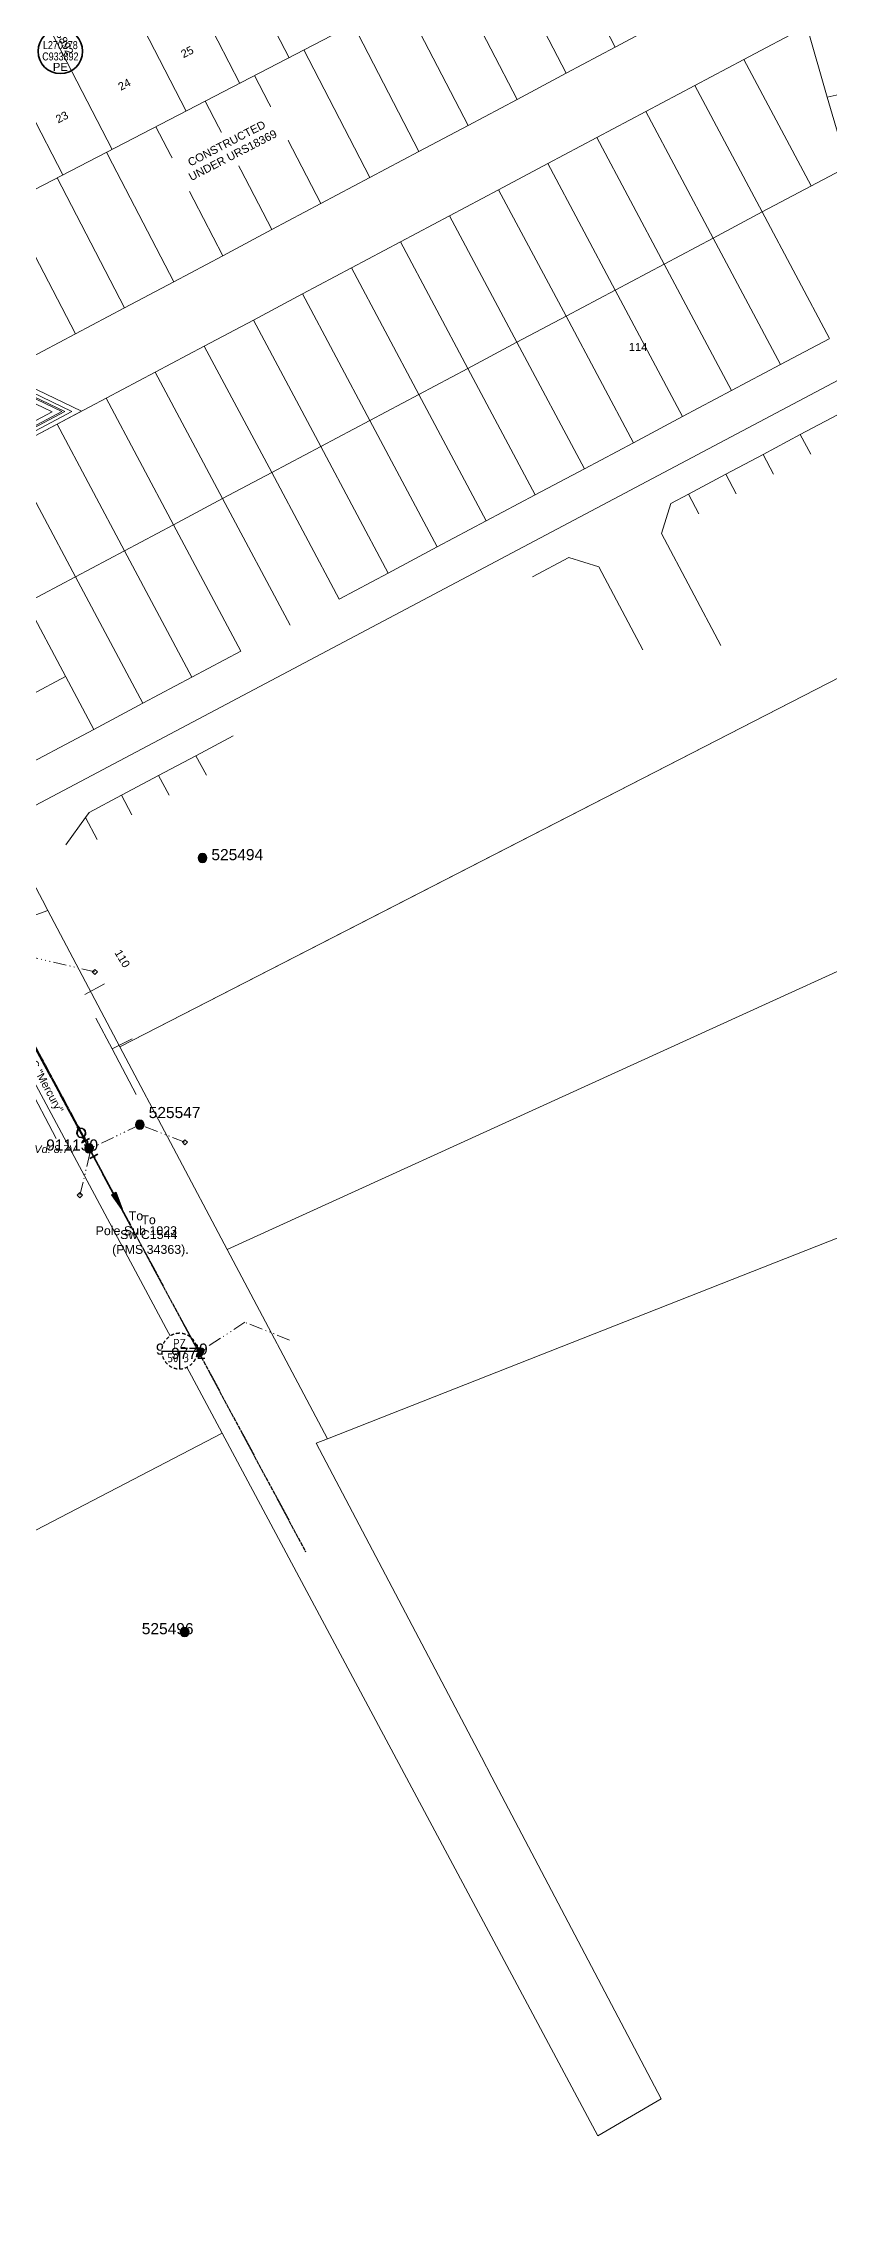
# Model space of a CAD drawing. Header units: metres. Extents: x 0 to 304202, y 0 to 6270858.
# Drawn here: x 303761.4 to 303938.5, y 6270068.2 to 6270554.1 of the extents above; entities that cross this region are included whole.
import ezdxf
from ezdxf import colors
from ezdxf.entities.mleader import LeaderData, LeaderLine
from ezdxf.enums import TextEntityAlignment as Align
from ezdxf.math import Vec2, Vec3

# ---------------------------------------------------------------- set-up
doc = ezdxf.new("R2010")
doc.units = ezdxf.units.M
for name, pattern in [('Cable Exist OH', [1, 1, 0]), ('Dash', [5, 3, -2]), ('DASHED', [19.05, 12.7, -6.35]), ('PHANTOMX2', [6.6, 3, -0.75, 0.2, -0.75, 0.2, -0.75, 0.2, -0.75])]:
    doc.linetypes.add(name, pattern=pattern)
doc.layers.get('0').update_dxf_attribs({"color": 6})
for name, color, linetype, lineweight in [('_User Miscellaneous1', 30, 'Continuous', 13), ('_User_HV_Exist', 1, 'Continuous', 35), ('_User_LV_Exist', 5, 'Continuous', 35), ('Cadastre Developer_SP_NEW', 92, 'Continuous', 15), ('Cadastre Land Parcels_SP_EXT', 118, 'Continuous', 15), ('Cadastre Roads_SP_EXT', 218, 'Continuous', 15), ('Mains_LV_EXT', 163, 'Continuous', 25), ('Mains_SL_EXT', 131, 'Continuous', 25), ('Services_SP_EXT', 42, 'PHANTOMX2', 20)]:
    doc.layers.add(name, color=color, linetype=linetype, lineweight=lineweight)
doc.layers.add('_User Miscellaneous10', color=252, linetype='Continuous', lineweight=13, plot=False, transparency=0.65)
for name, color, linetype in [('Equip_SL_EXT', 7, 'Continuous'), ('Equip_SP_LV_EXT', 7, 'Continuous'), ('SupportsOH_SP_TR_HV_LV_SL_EXT', 7, 'Continuous'), ('SupportsUG_SP_LV_SL_NEW', 2, 'Continuous')]:
    doc.layers.add(name, color=color, linetype=linetype)
doc.styles.add('ieISOCP', font='arial.ttf', dxfattribs={"height": 1.5})
doc.styles.add('IESYMBOL1', font='isocp.shx')
doc.styles.add('POLE_LABEL', font='arial.ttf', dxfattribs={"height": 2})
doc.styles.add('SLCP_LABEL', font='arial.ttf', dxfattribs={"height": 2})
doc.styles.get("Standard").update_dxf_attribs({"font": 'arial.ttf'})

# ---------------------------------------------------------------- blocks, each defined once
blk = doc.blocks.new('LV_OH_LINKS_OPEN_EXT')
for p, q in [((-0.17, 4.97), (-0.17, 5.46)), ((0.17, 4.97), (0.17, 5.46)), ((-0.17, 3), (-0.17, 2.5)), ((0.17, 3), (0.17, 2.5))]:
    blk.add_line(p, q)
blk.add_lwpolyline([(0, 2.99, 1), (0, 4.98, 1)], format="xyb", close=True)
at = {"flags": 9}
for tag, p in [('ACTUAL_STATUS', (0, 0)), ('CONSTRUCTED_VOLTAGE', (0, -0.2)), ('OPERATING_VOLTAGE', (0, -0.6)), ('ORIENTATION', (0, -0.8)), ('OWNED_BY', (0, -1)), ('STATE', (0, -1.2)), ('SWITCH_TYPE', (0, -1.4)), ('NO_PHASES', (0, -0.4)), ('USAGE', (0, -1.6)), ('LEGEND', (0, -1.8)), ('NOTES', (0, -2))]:
    blk.add_attdef(tag, text='', height=0.2, dxfattribs=at).set_placement(p, align=Align.MIDDLE_LEFT)
at = {"flags": 1}
blk.add_attdef('Z', (0, 0), '', height=0.2, dxfattribs=at)
blk = doc.blocks.new('CCP_EXT')
at = {"transparency": 33554687}
blk.add_wipeout([(0, 0.57), (0.57, 0), (0, -0.57), (-0.57, 0)], dxfattribs=at)
blk.add_lwpolyline([(-0.57, 0), (0, 0.57), (0.57, 0), (0, -0.57), (-0.57, 0)])
at = {"flags": 1}
blk.add_attdef('Z', (0, 0), '', height=0.2, dxfattribs=at)
at = {"flags": 9}
for tag, p in [('CCP_TYPE', (0, 0)), ('CONSTRUCTED_VOLTAGE', (0, -0.2)), ('OPERATING_VOLTAGE', (0, -0.6)), ('ORIENTATION', (0, -0.8)), ('OWNED_BY', (0, -1)), ('STATE', (0, -1.8)), ('NO_PHASES', (0, -0.4)), ('USAGE', (0, -1.2)), ('LEGEND', (0, -1.4)), ('LIFE_SUPPORT', (0, -1.6)), ('NOTES', (0, -2))]:
    blk.add_attdef(tag, text='', height=0.2, dxfattribs=at).set_placement(p, align=Align.MIDDLE_LEFT)
blk = doc.blocks.new('POLE_EXT')
blk.add_hatch(color=256).paths.add_polyline_path([(-1, 0, 1), (1, 0, 1)])
blk.add_lwpolyline([(-1, 0, 1), (1, 0, 1)], format="xyb", close=True)
at = {"flags": 8}
blk.add_attdef('pNumber', text='', height=2, dxfattribs=at).set_placement((2.5, 2.5), align=Align.MIDDLE_CENTER)
at = {"style": 'POLE_LABEL', "flags": 9}
for tag, p in [('STRUCTURE_PLANT_NUMBER', (1.35, 0.03)), ('STREET_CODE', (1.35, -0.2))]:
    blk.add_attdef(tag, text='', height=0.2, dxfattribs=at).set_placement(p, align=Align.MIDDLE_LEFT)
at = {"flags": 9}
for tag, p in [('OWNED_BY', (1.35, -0.4)), ('SPECIAL_USE', (1.35, -0.8)), ('STATE', (1.35, -1)), ('cLV', (1.35, -1.4)), ('hDepth', (1.35, -1.6)), ('hDia', (1.35, -1.8)), ('cHV', (1.35, -2)), ('cLinedev', (1.35, -3.4)), ('pExisting', (1.35, -3.8)), ('pFooting', (1.35, -4.4)), ('pNew', (1.35, -4.6)), ('PARENT', (1.35, -0.6)), ('USAGE', (1.35, -1.2)), ('LBRACKET', (1.35, -2.2)), ('LExisting', (1.35, -2.4)), ('LANTNUMBER', (1.35, -2.6)), ('LOther', (1.35, -2.8)), ('LRemove', (1.35, -3)), ('LEGEND', (1.35, -3.2)), ('LOCATION', (1.35, -3.6)), ('PFNUMBER', (1.35, -4)), ('NEWPFNUMBER', (1.35, -4.2)), ('pRelocate', (1.35, -5)), ('pRemove', (1.35, -5.2)), ('pReplace', (1.35, -5.4)), ('pStay', (1.35, -5.6)), ('pType', (1.35, -5.8)), ('cspan', (1.35, -6)), ('STREETNAME', (1.35, -6.2)), ('SUBURB', (1.35, -6.4)), ('OPERATED_BY', (1.36, -7.01)), ('NOTES', (1.35, -6.6)), ('MAINTAINED_BY', (1.36, -6.81))]:
    blk.add_attdef(tag, text='', height=0.2, dxfattribs=at).set_placement(p, align=Align.MIDDLE_LEFT)
at = {"flags": 1}
blk.add_attdef('Z', (1.35, -7.33), '', height=0.2, dxfattribs=at)
blk = doc.blocks.new('SLCP_ZELL_EXT')
at = {"flags": 8}
blk.add_attdef('ASSET_NUM', text='', height=2, dxfattribs=at).set_placement((0, 6), align=Align.MIDDLE_CENTER)
for tag, flags, p in [('AMP_RATING', 9, (0.25, -3.3)), ('CONSTRUCTED_VOLTAGE', 9, (0.25, -0.5)), ('CONTROL_TYPE', 9, (0.25, -0.7)), ('OPERATING_VOLTAGE', 9, (0.25, -1.1)), ('ORIENTATION', 9, (0.25, -1.3)), ('OWNED_BY', 9, (0.25, -1.5)), ('OPERATED_BY', 9, (0.25, -1.7)), ('STATE', 9, (0.25, -2.7)), ('STREETNAME', 9, (0.25, -2.9)), ('SUBURB', 9, (0.25, -3.1)), ('Z', 1, (0.25, -3.5)), ('NO_PHASES', 9, (0.25, -0.9)), ('MAINTAINED_BY', 9, (0.25, -1.9)), ('USAGE', 9, (0.25, -2.1)), ('LOCATION', 9, (0.25, -2.3)), ('NOTES', 9, (0.25, -2.5))]:
    blk.add_attdef(tag, text='', height=0.2, dxfattribs=dict(flags=flags)).set_placement(p, align=Align.MIDDLE_LEFT)
at = {"transparency": 33554687}
blk.add_wipeout([(-0.05, 4), (-0.15, 4), (-0.25, 3.99), (-0.34, 3.99), (-0.44, 3.98), (-0.54, 3.96), (-0.64, 3.95), (-0.73, 3.93), (-0.83, 3.91), (-0.92, 3.89), (-1.02, 3.87), (-1.11, 3.84), (-1.21, 3.81), (-1.3, 3.78), (-1.39, 3.75), (-1.49, 3.71), (-1.58, 3.68), (-1.67, 3.64), (-1.75, 3.59), (-1.84, 3.55), (-1.93, 3.5), (-2.01, 3.46), (-2.1, 3.41), (-2.18, 3.35), (-2.26, 3.3), (-2.34, 3.24), (-2.42, 3.18), (-2.5, 3.12), (-2.58, 3.06), (-2.65, 3), (-2.72, 2.93), (-2.79, 2.86), (-2.86, 2.79), (-2.93, 2.72), (-3, 2.65), (-3.06, 2.58), (-3.12, 2.5), (-3.18, 2.42), (-3.24, 2.34), (-3.3, 2.26), (-3.35, 2.18), (-3.41, 2.1), (-3.46, 2.01), (-3.5, 1.93), (-3.55, 1.84), (-3.59, 1.75), (-3.64, 1.67), (-3.68, 1.58), (-3.71, 1.49), (-3.75, 1.39), (-3.78, 1.3), (-3.81, 1.21), (-3.84, 1.11), (-3.87, 1.02), (-3.89, 0.92), (-3.91, 0.83), (-3.93, 0.73), (-3.95, 0.64), (-3.96, 0.54), (-3.98, 0.44), (-3.99, 0.34), (-3.99, 0.25), (-4, 0.15), (-4, 0.05), (-4, -0.05), (-4, -0.15), (-3.99, -0.25), (-3.99, -0.34), (-3.98, -0.44), (-3.96, -0.54), (-3.95, -0.64), (-3.93, -0.73), (-3.91, -0.83), (-3.89, -0.92), (-3.87, -1.02), (-3.84, -1.11), (-3.81, -1.21), (-3.78, -1.3), (-3.75, -1.39), (-3.71, -1.49), (-3.68, -1.58), (-3.64, -1.67), (-3.59, -1.75), (-3.55, -1.84), (-3.5, -1.93), (-3.46, -2.01), (-3.41, -2.1), (-3.35, -2.18), (-3.3, -2.26), (-3.24, -2.34), (-3.18, -2.42), (-3.12, -2.5), (-3.06, -2.58), (-3, -2.65), (-2.93, -2.72), (-2.86, -2.79), (-2.79, -2.86), (-2.72, -2.93), (-2.65, -3), (-2.58, -3.06), (-2.5, -3.12), (-2.42, -3.18), (-2.34, -3.24), (-2.26, -3.3), (-2.18, -3.35), (-2.1, -3.41), (-2.01, -3.46), (-1.93, -3.5), (-1.84, -3.55), (-1.75, -3.59), (-1.67, -3.64), (-1.58, -3.68), (-1.49, -3.71), (-1.39, -3.75), (-1.3, -3.78), (-1.21, -3.81), (-1.11, -3.84), (-1.02, -3.87), (-0.92, -3.89), (-0.83, -3.91), (-0.73, -3.93), (-0.64, -3.95), (-0.54, -3.96), (-0.44, -3.98), (-0.34, -3.99), (-0.25, -3.99), (-0.15, -4), (-0.05, -4), (0.05, -4), (0.15, -4), (0.25, -3.99), (0.34, -3.99), (0.44, -3.98), (0.54, -3.96), (0.64, -3.95), (0.73, -3.93), (0.83, -3.91), (0.92, -3.89), (1.02, -3.87), (1.11, -3.84), (1.21, -3.81), (1.3, -3.78), (1.39, -3.75), (1.49, -3.71), (1.58, -3.68), (1.67, -3.64), (1.75, -3.59), (1.84, -3.55), (1.93, -3.5), (2.01, -3.46), (2.1, -3.41), (2.18, -3.35), (2.26, -3.3), (2.34, -3.24), (2.42, -3.18), (2.5, -3.12), (2.58, -3.06), (2.65, -3), (2.72, -2.93), (2.79, -2.86), (2.86, -2.79), (2.93, -2.72), (3, -2.65), (3.06, -2.58), (3.12, -2.5), (3.18, -2.42), (3.24, -2.34), (3.3, -2.26), (3.35, -2.18), (3.41, -2.1), (3.46, -2.01), (3.5, -1.93), (3.55, -1.84), (3.59, -1.75), (3.64, -1.67), (3.68, -1.58), (3.71, -1.49), (3.75, -1.39), (3.78, -1.3), (3.81, -1.21), (3.84, -1.11), (3.87, -1.02), (3.89, -0.92), (3.91, -0.83), (3.93, -0.73), (3.95, -0.64), (3.96, -0.54), (3.98, -0.44), (3.99, -0.34), (3.99, -0.25), (4, -0.15), (4, -0.05), (4, 0.05), (4, 0.15), (3.99, 0.25), (3.99, 0.34), (3.98, 0.44), (3.96, 0.54), (3.95, 0.64), (3.93, 0.73), (3.91, 0.83), (3.89, 0.92), (3.87, 1.02), (3.84, 1.11), (3.81, 1.21), (3.78, 1.3), (3.75, 1.39), (3.71, 1.49), (3.68, 1.58), (3.64, 1.67), (3.59, 1.75), (3.55, 1.84), (3.5, 1.93), (3.46, 2.01), (3.41, 2.1), (3.35, 2.18), (3.3, 2.26), (3.24, 2.34), (3.18, 2.42), (3.12, 2.5), (3.06, 2.58), (3, 2.65), (2.93, 2.72), (2.86, 2.79), (2.79, 2.86), (2.72, 2.93), (2.65, 3), (2.58, 3.06), (2.5, 3.12), (2.42, 3.18), (2.34, 3.24), (2.26, 3.3), (2.18, 3.35), (2.1, 3.41), (2.01, 3.46), (1.93, 3.5), (1.84, 3.55), (1.75, 3.59), (1.67, 3.64), (1.58, 3.68), (1.49, 3.71), (1.39, 3.75), (1.3, 3.78), (1.21, 3.81), (1.11, 3.84), (1.02, 3.87), (0.92, 3.89), (0.83, 3.91), (0.73, 3.93), (0.64, 3.95), (0.54, 3.96), (0.44, 3.98), (0.34, 3.99), (0.25, 3.99), (0.15, 4), (0.05, 4)], dxfattribs=at)
for p, q in [((-4, 0), (4, 0)), ((0, 0), (0, -4))]:
    blk.add_line(p, q)
at = {"linetype": 'Dash', "ltscale": 0.25, "flags": 128}
blk.add_lwpolyline([(-0.05, 4), (-0.15, 4), (-0.25, 3.99), (-0.34, 3.99), (-0.44, 3.98), (-0.54, 3.96), (-0.64, 3.95), (-0.73, 3.93), (-0.83, 3.91), (-0.92, 3.89), (-1.02, 3.87), (-1.11, 3.84), (-1.21, 3.81), (-1.3, 3.78), (-1.39, 3.75), (-1.49, 3.71), (-1.58, 3.68), (-1.67, 3.64), (-1.75, 3.59), (-1.84, 3.55), (-1.93, 3.5), (-2.01, 3.46), (-2.1, 3.41), (-2.18, 3.35), (-2.26, 3.3), (-2.34, 3.24), (-2.42, 3.18), (-2.5, 3.12), (-2.58, 3.06), (-2.65, 3), (-2.72, 2.93), (-2.79, 2.86), (-2.86, 2.79), (-2.93, 2.72), (-3, 2.65), (-3.06, 2.58), (-3.12, 2.5), (-3.18, 2.42), (-3.24, 2.34), (-3.3, 2.26), (-3.35, 2.18), (-3.41, 2.1), (-3.46, 2.01), (-3.5, 1.93), (-3.55, 1.84), (-3.59, 1.75), (-3.64, 1.67), (-3.68, 1.58), (-3.71, 1.49), (-3.75, 1.39), (-3.78, 1.3), (-3.81, 1.21), (-3.84, 1.11), (-3.87, 1.02), (-3.89, 0.92), (-3.91, 0.83), (-3.93, 0.73), (-3.95, 0.64), (-3.96, 0.54), (-3.98, 0.44), (-3.99, 0.34), (-3.99, 0.25), (-4, 0.15), (-4, 0.05), (-4, -0.05), (-4, -0.15), (-3.99, -0.25), (-3.99, -0.34), (-3.98, -0.44), (-3.96, -0.54), (-3.95, -0.64), (-3.93, -0.73), (-3.91, -0.83), (-3.89, -0.92), (-3.87, -1.02), (-3.84, -1.11), (-3.81, -1.21), (-3.78, -1.3), (-3.75, -1.39), (-3.71, -1.49), (-3.68, -1.58), (-3.64, -1.67), (-3.59, -1.75), (-3.55, -1.84), (-3.5, -1.93), (-3.46, -2.01), (-3.41, -2.1), (-3.35, -2.18), (-3.3, -2.26), (-3.24, -2.34), (-3.18, -2.42), (-3.12, -2.5), (-3.06, -2.58), (-3, -2.65), (-2.93, -2.72), (-2.86, -2.79), (-2.79, -2.86), (-2.72, -2.93), (-2.65, -3), (-2.58, -3.06), (-2.5, -3.12), (-2.42, -3.18), (-2.34, -3.24), (-2.26, -3.3), (-2.18, -3.35), (-2.1, -3.41), (-2.01, -3.46), (-1.93, -3.5), (-1.84, -3.55), (-1.75, -3.59), (-1.67, -3.64), (-1.58, -3.68), (-1.49, -3.71), (-1.39, -3.75), (-1.3, -3.78), (-1.21, -3.81), (-1.11, -3.84), (-1.02, -3.87), (-0.92, -3.89), (-0.83, -3.91), (-0.73, -3.93), (-0.64, -3.95), (-0.54, -3.96), (-0.44, -3.98), (-0.34, -3.99), (-0.25, -3.99), (-0.15, -4), (-0.05, -4), (0.05, -4), (0.15, -4), (0.25, -3.99), (0.34, -3.99), (0.44, -3.98), (0.54, -3.96), (0.64, -3.95), (0.73, -3.93), (0.83, -3.91), (0.92, -3.89), (1.02, -3.87), (1.11, -3.84), (1.21, -3.81), (1.3, -3.78), (1.39, -3.75), (1.49, -3.71), (1.58, -3.68), (1.67, -3.64), (1.75, -3.59), (1.84, -3.55), (1.93, -3.5), (2.01, -3.46), (2.1, -3.41), (2.18, -3.35), (2.26, -3.3), (2.34, -3.24), (2.42, -3.18), (2.5, -3.12), (2.58, -3.06), (2.65, -3), (2.72, -2.93), (2.79, -2.86), (2.86, -2.79), (2.93, -2.72), (3, -2.65), (3.06, -2.58), (3.12, -2.5), (3.18, -2.42), (3.24, -2.34), (3.3, -2.26), (3.35, -2.18), (3.41, -2.1), (3.46, -2.01), (3.5, -1.93), (3.55, -1.84), (3.59, -1.75), (3.64, -1.67), (3.68, -1.58), (3.71, -1.49), (3.75, -1.39), (3.78, -1.3), (3.81, -1.21), (3.84, -1.11), (3.87, -1.02), (3.89, -0.92), (3.91, -0.83), (3.93, -0.73), (3.95, -0.64), (3.96, -0.54), (3.98, -0.44), (3.99, -0.34), (3.99, -0.25), (4, -0.15), (4, -0.05), (4, 0.05), (4, 0.15), (3.99, 0.25), (3.99, 0.34), (3.98, 0.44), (3.96, 0.54), (3.95, 0.64), (3.93, 0.73), (3.91, 0.83), (3.89, 0.92), (3.87, 1.02), (3.84, 1.11), (3.81, 1.21), (3.78, 1.3), (3.75, 1.39), (3.71, 1.49), (3.68, 1.58), (3.64, 1.67), (3.59, 1.75), (3.55, 1.84), (3.5, 1.93), (3.46, 2.01), (3.41, 2.1), (3.35, 2.18), (3.3, 2.26), (3.24, 2.34), (3.18, 2.42), (3.12, 2.5), (3.06, 2.58), (3, 2.65), (2.93, 2.72), (2.86, 2.79), (2.79, 2.86), (2.72, 2.93), (2.65, 3), (2.58, 3.06), (2.5, 3.12), (2.42, 3.18), (2.34, 3.24), (2.26, 3.3), (2.18, 3.35), (2.1, 3.41), (2.01, 3.46), (1.93, 3.5), (1.84, 3.55), (1.75, 3.59), (1.67, 3.64), (1.58, 3.68), (1.49, 3.71), (1.39, 3.75), (1.3, 3.78), (1.21, 3.81), (1.11, 3.84), (1.02, 3.87), (0.92, 3.89), (0.83, 3.91), (0.73, 3.93), (0.64, 3.95), (0.54, 3.96), (0.44, 3.98), (0.34, 3.99), (0.25, 3.99), (0.15, 4), (0.05, 4)], close=True, dxfattribs=at)
at = {"style": 'IESYMBOL1'}
for s, p in [('PZ', (0, 1.75)), ('50', (-1.5, -1.5)), ('3', (1.5, -1.5))]:
    blk.add_text(s, height=2, dxfattribs=at).set_placement(p, align=Align.MIDDLE_CENTER)
blk = doc.blocks.new('Bond OH Strain')
for p, q in [((-2, 0), (-2.5, 0)), ((-2, 1), (-2, -1)), ((2, -1), (2, 1)), ((2, 0), (2.5, 0))]:
    blk.add_line(p, q)
blk = doc.blocks.new('ARROW')
h = blk.add_hatch(color=256)
h.dxf.hatch_style = 1
h.paths.add_polyline_path([(-4, 0), (0, -0.5), (0, 0.5)])
blk.add_line((-0.5, 0), (-4, 0))
at = {"flags": 128}
blk.add_lwpolyline([(-4, 0), (0, -0.5), (0, 0.5)], close=True, dxfattribs=at)
blk.add_circle((0, 0), 0.0001)
blk = doc.blocks.new('*U319')
at = {"ltscale": 10, "transparency": 33554687}
blk.add_wipeout([(-1.39, -1.6), (-1.6, 1.39), (1.39, 1.6), (1.6, -1.39)], dxfattribs=at)
blk.add_lwpolyline([(-1.6, 1.39), (-1.39, -1.6), (1.6, -1.39), (1.39, 1.6)], close=True)
at = {"width": 0.9, "flags": 8}
blk.add_attdef('ASSET_NUM', text='', height=2, dxfattribs=at).set_placement((4, 2), align=Align.MIDDLE_LEFT)
at = {"flags": 1}
blk.add_attdef('Z', (-2.35, -1.81), '', height=0.2, rotation=270, dxfattribs=at)
at = {"flags": 9}
for tag, p in [('NOTES', (-2, -1.81)), ('SUBURB', (-1.8, -1.81)), ('STREETNAME', (-1.6, -1.81)), ('LOCATION', (-1.4, -1.81)), ('LEGEND', (-1.2, -1.81)), ('USAGE', (-1, -1.81)), ('STATE', (-0.8, -1.81)), ('OWNED_BY', (-0.6, -1.81)), ('COLUMN_TYPE', (-0.4, -1.81)), ('STREET_CODE', (-0.2, -1.81)), ('STRUCTURE_PLANT_NUMBER', (0.03, -1.81))]:
    blk.add_attdef(tag, text='', height=0.2, rotation=270, dxfattribs=at).set_placement(p, align=Align.MIDDLE_LEFT)
blk = doc.blocks.new('*U217')
at = {"ltscale": 0.1}
blk.add_circle((0, 0), 5, dxfattribs=at)
at = {"insert": (0, -2.6), "char_height": 1.8, "attachment_point": 2}
blk.add_mtext('PE', dxfattribs=at)
at = {"width": 0.8}
blk.add_attdef('SNUMBER', text='', height=1.8, dxfattribs=at).set_placement((0, 0.5), align=Align.CENTER)
at = {"flags": 1}
blk.add_attdef('Z', (0, 0), '', height=0.2, dxfattribs=at)
at = {"width": 0.8}
blk.add_attdef('CNUMBER', text='', height=1.8, dxfattribs=at).set_placement((0, -0.25), align=Align.TOP_CENTER)

msp = doc.modelspace()

# ---------------------------------------------------------------- linework, layer by layer
at = {"layer": '_User Miscellaneous10', "flags": 128}
for points in [[(303752.157, 6270479.938), (303770.084, 6270471.341), (303720.402, 6270444.964)], [(303752.225, 6270476.578), (303763.43, 6270471.205), (303717.896, 6270447.031)], [(303752.202, 6270477.698), (303765.648, 6270471.251), (303718.732, 6270446.342)], [(303752.18, 6270478.818), (303767.866, 6270471.296), (303719.567, 6270445.653)]]:
    msp.add_lwpolyline(points, dxfattribs=at)
at = {"layer": '_User Miscellaneous10', "color": 4, "flags": 128}
msp.add_lwpolyline([(303752.196, 6270478.034), (303766.313, 6270471.264), (303718.982, 6270446.135)], dxfattribs=at)
at = {"layer": 'Cadastre Developer_SP_NEW'}
for p, q in [((303692.929, 6270486.696), (303917.641, 6270603.173)), ((303802.083, 6270579.242), (303816.792, 6270550.835)), ((303790.983, 6270573.494), (303805.692, 6270545.087)), ((303778.928, 6270567.251), (303793.637, 6270538.845)), ((303762.272, 6270558.626), (303776.981, 6270530.22)), ((303751.172, 6270552.879), (303765.881, 6270524.472))]:
    msp.add_line(p, q, dxfattribs=at)
at = {"layer": 'Cadastre Developer_SP_NEW', "color": 4, "linetype": 'Continuous', "transparency": 33554559}
for p, q in [((303692.929, 6270486.696), (303889.229, 6270588.453)), ((303875.554, 6270581.357), (303890.168, 6270553.211)), ((303864.456, 6270575.605), (303879.127, 6270547.349)), ((303853.358, 6270569.853), (303868.086, 6270541.487)), ((303842.26, 6270564.1), (303857.046, 6270535.625)), ((303831.163, 6270558.348), (303846.005, 6270529.763)), ((303899.315, 6270558.067), (303890.168, 6270553.211)), ((303919.131, 6270550.472), (303933.265, 6270557.976)), ((303937.901, 6270541.947), (303933.265, 6270557.976)), ((303820.065, 6270552.595), (303834.964, 6270523.902)), ((303890.168, 6270553.211), (303879.127, 6270547.349)), ((303879.127, 6270547.349), (303868.086, 6270541.487)), ((303908.09, 6270544.61), (303919.131, 6270550.472)), ((303934.3, 6270522.012), (303919.131, 6270550.472)), ((303937.901, 6270541.947), (303972.263, 6270549.722)), ((303808.967, 6270546.843), (303823.923, 6270518.04)), ((303897.05, 6270538.749), (303908.09, 6270544.61)), ((303923.26, 6270516.151), (303908.09, 6270544.61)), ((303797.869, 6270541.09), (303812.882, 6270512.178)), ((303868.086, 6270541.487), (303857.046, 6270535.625)), ((303886.009, 6270532.887), (303897.05, 6270538.749)), ((303897.05, 6270538.749), (303912.219, 6270510.289)), ((303940.685, 6270532.324), (303937.901, 6270541.947)), ((303786.772, 6270535.338), (303790.947, 6270527.296)), ((303857.046, 6270535.625), (303846.005, 6270529.763)), ((303874.969, 6270527.026), (303886.009, 6270532.887)), ((303886.009, 6270532.887), (303901.179, 6270504.428)), ((303775.674, 6270529.586), (303777.025, 6270526.983)), ((303846.005, 6270529.763), (303834.964, 6270523.902)), ((303764.576, 6270523.833), (303779.759, 6270494.593)), ((303777.025, 6270526.983), (303790.8, 6270500.454)), ((303790.947, 6270527.296), (303801.841, 6270506.316)), ((303834.964, 6270523.902), (303823.923, 6270518.04)), ((303863.928, 6270521.164), (303874.969, 6270527.026)), ((303874.969, 6270527.026), (303890.138, 6270498.566)), ((303923.26, 6270516.151), (303942.42, 6270526.324)), ((303753.479, 6270518.081), (303768.718, 6270488.731)), ((303823.923, 6270518.04), (303812.882, 6270512.178)), ((303852.888, 6270515.303), (303863.928, 6270521.164)), ((303863.928, 6270521.164), (303879.098, 6270492.705)), ((303841.847, 6270509.441), (303852.888, 6270515.303)), ((303852.888, 6270515.303), (303868.057, 6270486.843)), ((303923.26, 6270516.151), (303912.219, 6270510.289)), ((303938.427, 6270487.701), (303923.26, 6270516.151)), ((303812.882, 6270512.178), (303801.841, 6270506.316)), ((303830.807, 6270503.58), (303841.847, 6270509.441)), ((303841.847, 6270509.441), (303857.017, 6270480.982)), ((303912.219, 6270510.289), (303901.179, 6270504.428)), ((303927.384, 6270481.839), (303912.219, 6270510.289)), ((303801.841, 6270506.316), (303790.8, 6270500.454)), ((303819.766, 6270497.718), (303830.807, 6270503.58)), ((303830.807, 6270503.58), (303845.976, 6270475.12)), ((303901.179, 6270504.428), (303890.138, 6270498.566)), ((303916.343, 6270475.977), (303901.179, 6270504.428)), ((303790.8, 6270500.454), (303779.759, 6270494.593)), ((303890.138, 6270498.566), (303879.098, 6270492.705)), ((303905.303, 6270470.116), (303890.138, 6270498.566)), ((303779.759, 6270494.593), (303768.718, 6270488.731)), ((303808.726, 6270491.857), (303819.766, 6270497.718)), ((303819.766, 6270497.718), (303834.936, 6270469.259)), ((303768.718, 6270488.731), (303757.677, 6270482.869)), ((303797.685, 6270485.995), (303808.726, 6270491.857)), ((303808.726, 6270491.857), (303823.895, 6270463.397)), ((303879.098, 6270492.705), (303868.057, 6270486.843)), ((303894.262, 6270464.254), (303879.098, 6270492.705)), ((303786.645, 6270480.134), (303797.685, 6270485.995)), ((303797.685, 6270485.995), (303812.855, 6270457.536)), ((303868.057, 6270486.843), (303857.017, 6270480.982)), ((303883.222, 6270458.393), (303868.057, 6270486.843)), ((303938.279, 6270487.623), (303927.384, 6270481.839)), ((303775.604, 6270474.272), (303786.645, 6270480.134)), ((303786.645, 6270480.134), (303801.814, 6270451.674)), ((303857.017, 6270480.982), (303845.976, 6270475.12)), ((303872.181, 6270452.531), (303857.017, 6270480.982)), ((303927.384, 6270481.839), (303916.343, 6270475.977)), ((303764.564, 6270468.411), (303775.604, 6270474.272)), ((303775.604, 6270474.272), (303790.774, 6270445.813)), ((303845.976, 6270475.12), (303834.936, 6270469.259)), ((303861.141, 6270446.67), (303845.976, 6270475.12)), ((303916.343, 6270475.977), (303905.303, 6270470.116)), ((303834.936, 6270469.259), (303823.895, 6270463.397)), ((303850.1, 6270440.808), (303834.936, 6270469.259)), ((303905.303, 6270470.116), (303894.262, 6270464.254)), ((303931.824, 6270466.074), (303940.215, 6270470.528)), ((303931.824, 6270466.074), (303940.215, 6270470.528)), ((303753.523, 6270462.549), (303764.564, 6270468.411)), ((303764.564, 6270468.411), (303779.733, 6270439.951)), ((303923.433, 6270461.619), (303931.824, 6270466.074)), ((303923.433, 6270461.619), (303931.824, 6270466.074)), ((303934.169, 6270461.657), (303931.824, 6270466.074)), ((303934.169, 6270461.657), (303931.824, 6270466.074)), ((303931.824, 6270466.074), (303934.169, 6270461.657)), ((303931.824, 6270466.074), (303934.169, 6270461.657)), ((303753.523, 6270462.549), (303768.693, 6270434.09)), ((303823.895, 6270463.397), (303812.855, 6270457.536)), ((303839.06, 6270434.947), (303823.895, 6270463.397)), ((303894.262, 6270464.254), (303883.222, 6270458.393)), ((303915.042, 6270457.164), (303923.433, 6270461.619)), ((303915.042, 6270457.164), (303923.433, 6270461.619)), ((303925.778, 6270457.203), (303923.433, 6270461.619)), ((303925.778, 6270457.203), (303923.433, 6270461.619)), ((303923.433, 6270461.619), (303925.778, 6270457.203)), ((303923.433, 6270461.619), (303925.778, 6270457.203)), ((303742.483, 6270456.688), (303772.817, 6270399.777)), ((303812.855, 6270457.536), (303801.814, 6270451.674)), ((303828.019, 6270429.085), (303812.855, 6270457.536)), ((303883.222, 6270458.393), (303872.181, 6270452.531)), ((303906.652, 6270452.71), (303915.042, 6270457.164)), ((303906.652, 6270452.71), (303915.042, 6270457.164)), ((303917.387, 6270452.748), (303915.042, 6270457.164)), ((303917.387, 6270452.748), (303915.042, 6270457.164)), ((303915.042, 6270457.164), (303917.387, 6270452.748)), ((303915.042, 6270457.164), (303917.387, 6270452.748)), ((303801.814, 6270451.674), (303790.774, 6270445.813)), ((303816.979, 6270423.224), (303801.814, 6270451.674)), ((303872.181, 6270452.531), (303861.141, 6270446.67)), ((303900.605, 6270443.839), (303902.677, 6270450.6)), ((303900.605, 6270443.839), (303902.677, 6270450.6)), ((303902.677, 6270450.6), (303906.652, 6270452.71)), ((303902.677, 6270450.6), (303906.652, 6270452.71)), ((303908.996, 6270448.294), (303906.652, 6270452.71)), ((303908.996, 6270448.294), (303906.652, 6270452.71)), ((303906.652, 6270452.71), (303908.996, 6270448.294)), ((303906.652, 6270452.71), (303908.996, 6270448.294)), ((303790.774, 6270445.813), (303779.733, 6270439.951)), ((303805.938, 6270417.362), (303790.774, 6270445.813)), ((303861.141, 6270446.67), (303850.1, 6270440.808)), ((303850.1, 6270440.808), (303839.06, 6270434.947)), ((303913.969, 6270418.666), (303900.605, 6270443.839)), ((303913.969, 6270418.666), (303900.605, 6270443.839)), ((303779.733, 6270439.951), (303768.693, 6270434.09)), ((303794.898, 6270411.5), (303779.733, 6270439.951)), ((303871.587, 6270434.094), (303879.712, 6270438.408)), ((303879.712, 6270438.408), (303886.473, 6270436.336)), ((303886.473, 6270436.336), (303896.4, 6270417.638)), ((303768.693, 6270434.09), (303757.652, 6270428.228)), ((303783.857, 6270405.639), (303768.693, 6270434.09)), ((303839.06, 6270434.947), (303828.019, 6270429.085)), ((303805.938, 6270417.362), (303794.898, 6270411.5)), ((303766.472, 6270411.682), (303739.975, 6270397.614)), ((303794.898, 6270411.5), (303783.857, 6270405.639)), ((303783.857, 6270405.639), (303772.817, 6270399.777)), ((303772.817, 6270399.777), (303753.831, 6270389.697)), ((303795.804, 6270393.861), (303804.195, 6270398.316)), ((303787.413, 6270389.407), (303795.804, 6270393.861)), ((303787.413, 6270389.407), (303795.804, 6270393.861)), ((303795.804, 6270393.861), (303798.149, 6270389.445)), ((303795.804, 6270393.861), (303798.149, 6270389.445)), ((303798.149, 6270389.445), (303795.804, 6270393.861)), ((303779.022, 6270384.952), (303787.413, 6270389.407)), ((303779.022, 6270384.952), (303787.413, 6270389.407)), ((303787.413, 6270389.407), (303789.758, 6270384.991)), ((303787.413, 6270389.407), (303789.758, 6270384.991)), ((303789.758, 6270384.991), (303787.413, 6270389.407)), ((303771.78, 6270381.112), (303779.022, 6270384.952)), ((303781.367, 6270380.536), (303779.022, 6270384.952)), ((303781.367, 6270380.536), (303779.022, 6270384.952)), ((303766.527, 6270373.838), (303770.93, 6270379.935)), ((303766.527, 6270373.838), (303770.93, 6270379.935)), ((303770.93, 6270379.935), (303771.78, 6270381.112)), ((303773.543, 6270375.013), (303770.93, 6270379.935)), ((303770.93, 6270379.935), (303773.543, 6270375.013)), ((303749.539, 6270335.903), (303764.329, 6270307.798)), ((303776.95, 6270327.924), (303773.307, 6270334.83)), ((303776.95, 6270327.924), (303773.307, 6270334.83)), ((303781.424, 6270330.16), (303776.95, 6270327.924)), ((303781.426, 6270330.157), (303776.95, 6270327.924)), ((303776.95, 6270327.924), (303782.375, 6270317.676))]:
    msp.add_line(p, q, dxfattribs=at)
at = {"layer": 'Cadastre Land Parcels_SP_EXT', "linetype": 'Continuous'}
for points in [[(304169.996, 6270450.073), (304138.069, 6270512.591), (303940.856, 6270411.562), (303778.686, 6270328.403), (303802.851, 6270282.773), (303977.342, 6270362.304), (304169.996, 6270450.073)], [(303832.755, 6270356.13), (303940.856, 6270411.562), (303987.507, 6270435.461), (303987.685, 6270503.338), (303931.405, 6270473.594), (303752.088, 6270378.703), (303761.263, 6270361.352), (303762.501, 6270359.012), (303778.686, 6270328.403), (303832.755, 6270356.13)], [(304201.632, 6270388.237), (304169.996, 6270450.073), (303977.342, 6270362.304), (303802.851, 6270282.773), (303825.395, 6270240.184), (304000.118, 6270308.99), (304201.632, 6270388.237)], [(303801.68, 6270241.457), (303742.518, 6270351.898), (303599.402, 6270276.844), (303651.644, 6270178.26), (303657.839, 6270166.65), (303801.68, 6270241.457)]]:
    msp.add_lwpolyline(points, close=True, dxfattribs=at)
at = {"layer": 'Services_SP_EXT'}
msp.add_lwpolyline([(303816.881, 6270262.435), (303806.845, 6270266.419), (303796.444, 6270259.643)], dxfattribs=at)

# ---------------------------------------------------------------- block references
at = {"layer": '_User_LV_Exist', "linetype": 'ByBlock', "lineweight": -2}
msp.add_blockref('*U217', (303765.295, 6270552.288), dxfattribs=at).add_auto_attribs({'SNUMBER': 'L270278', 'CNUMBER': 'C933892'})
at = {"layer": '_User_LV_Exist'}
for name, p, rotation in [('Bond OH Strain', (303771.903, 6270305.514), 298.1774125181972), ('ARROW', (303777.344, 6270295.345), 118.1432884646027), ('ARROW', (303777.344, 6270295.345), 118.1432884646027)]:
    msp.add_blockref(name, p, dxfattribs=dict(at, rotation=rotation))
at = {"layer": 'Equip_SP_LV_EXT', "rotation": 27.53816444582948}
for p in [(303771.776, 6270305.514), (303771.917, 6270305.458), (303771.917, 6270305.458)]:
    msp.add_blockref('LV_OH_LINKS_OPEN_EXT', p, dxfattribs=at)
at = {"layer": 'SupportsOH_SP_TR_HV_LV_SL_EXT'}
ref = msp.add_blockref('POLE_EXT', (303797.287, 6270370.859), dxfattribs=at)
ref.add_attrib('ASSET_NUM', '525494', dxfattribs={"layer": '0', "height": 2.5, "style": 'POLE_LABEL'}).set_placement((303799.287, 6270371.609), align=Align.MIDDLE_LEFT)
ref = msp.add_blockref('POLE_EXT', (303771.768, 6270305.55), dxfattribs=at)
ref.add_attrib('ASSET_NUM', '911130', dxfattribs={"layer": '0', "height": 2.5, "style": 'POLE_LABEL'}).set_placement((303773.768, 6270306.3), align=Align.MIDDLE_RIGHT)
ref = msp.add_blockref('POLE_EXT', (303796.444, 6270259.643), dxfattribs=at)
ref.add_attrib('ASSET_NUM', '911129', dxfattribs={"layer": '0', "height": 2.5, "style": 'POLE_LABEL'}).set_placement((303798.444, 6270260.393), align=Align.MIDDLE_RIGHT)
ref = msp.add_blockref('POLE_EXT', (303793.274, 6270196.765), dxfattribs=at)
ref.add_attrib('ASSET_NUM', '525496', dxfattribs={"layer": '0', "height": 2.5, "style": 'POLE_LABEL'}).set_placement((303795.274, 6270197.515), align=Align.MIDDLE_RIGHT)

# ---------------------------------------------------------------- texts
at = {"layer": '_User_HV_Exist', "lineweight": 0, "insert": (303758.912, 6270327.557), "char_height": 1.75, "attachment_point": 2, "rotation": 298.17741}
msp.add_mtext('\\A1;(A44) 7/4.50 AAC "Mercury"  ', dxfattribs=at)
at = {"layer": '_User_HV_Exist', "insert": (303785.062, 6270290.485), "char_height": 2, "attachment_point": 1}
msp.add_mtext('\\pi-1.5457;To\\P\\pi-6.3151;Sw C1544\\P\\pi-8.8854; (PMS 34363).', dxfattribs=at)
at = {"layer": '_User_LV_Exist', "lineweight": 0, "insert": (303758.912, 6270327.557), "char_height": 1.75, "attachment_point": 2, "rotation": 298.17741}
msp.add_mtext('\\A1;({\\A0;E}44) 7/4.50 AAC "Mercury"  ', dxfattribs=at)
at = {"layer": '_User_LV_Exist', "attachment_point": 1}
for s, insert, char_height in [('\\pi-4.6472;{\\fArial|b0|i1|c0|p34;Vd: 8.7V}', (303764.107, 6270306.25), 1.75), ('\\pi-1.5457;To\\P\\pi-8.9945;Pole Sub 1023', (303782.221, 6270291.359), 2)]:
    msp.add_mtext(s, dxfattribs=dict(at, insert=insert, char_height=char_height))
at = {"layer": 'Cadastre Developer_SP_NEW', "linetype": 'DASHED', "char_height": 1.8, "attachment_point": 1, "rotation": 27.37638, "style": 'ieISOCP'}
for s, insert, width in [('25', (303792.173, 6270552.305), 2.28288), ('24', (303778.044, 6270544.983), 1.41114), ('23', (303763.986, 6270537.652), 1.23301)]:
    msp.add_mtext(s, dxfattribs=dict(at, insert=insert, width=width))
at = {"layer": 'Cadastre Land Parcels_SP_EXT'}
msp.add_text('114', height=1.8, dxfattribs=at).set_placement((303893.219, 6270484.888))
msp.add_text('110', height=1.8, rotation=301.02736, dxfattribs=at).set_placement((303777.401, 6270349.562))

# ---------------------------------------------------------------- next in the draw order: block references
at = {"layer": 'Services_SP_EXT'}
for p in [(303773.062, 6270345.237), (303793.341, 6270306.916), (303769.685, 6270295.022)]:
    msp.add_blockref('CCP_EXT', p, dxfattribs=at)
at = {"layer": 'SupportsUG_SP_LV_SL_NEW'}
ref = msp.add_blockref('*U319', (303761.011, 6270561.578), dxfattribs=dict(at, rotation=294.4049965150168))
ref.add_attrib('ASSET_NUM', '933892', dxfattribs={"height": 1.8, "rotation": 297.37638}).set_placement((303763.728, 6270559.124), align=Align.MIDDLE_LEFT)

# ---------------------------------------------------------------- next in the draw order: linework, layer by layer
at = {"layer": '_User Miscellaneous1', "linetype": 'Cable Exist OH'}
msp.add_lwpolyline([(303746.995, 6270351.397), (303771.775, 6270305.514)], dxfattribs=at)
at = {"layer": '_User_HV_Exist', "linetype": 'Cable Exist OH'}
msp.add_lwpolyline([(303748.285, 6270349.596), (303771.768, 6270305.55), (303781.056, 6270288.271)], dxfattribs=at)
at = {"layer": '_User_LV_Exist', "linetype": 'Cable Exist OH', "ltscale": 0.9}
msp.add_lwpolyline([(303770.841, 6270307.498), (303748.524, 6270349.157)], dxfattribs=at)
at = {"layer": 'Cadastre Developer_SP_NEW', "color": 4, "linetype": 'Continuous', "transparency": 33554559}
msp.add_line((303775.241, 6270342.528), (303770.803, 6270340.172), dxfattribs=at)
at = {"layer": 'Cadastre Roads_SP_EXT', "linetype": 'Continuous'}
msp.add_lwpolyline([(303900.502, 6270091.752), (303862.402, 6270164.139), (303860.059, 6270168.591), (303822.896, 6270239.2), (303825.395, 6270240.184), (303802.851, 6270282.773), (303778.686, 6270328.403), (303762.501, 6270359.012), (303750.963, 6270354.903), (303742.518, 6270351.898), (303801.68, 6270241.457), (303862.287, 6270128.336), (303886.281, 6270083.467), (303900.502, 6270091.752)], close=True, dxfattribs=at)
at = {"layer": 'Mains_LV_EXT', "linetype": 'Cable Exist OH'}
msp.add_lwpolyline([(303746.995, 6270351.397), (303771.775, 6270305.514)], dxfattribs=at)
at = {"layer": 'Services_SP_EXT'}
for points in [[(303773.062, 6270345.237), (303747.014, 6270351.361)], [(303793.341, 6270306.916), (303783.177, 6270310.856), (303772.26, 6270305.613)], [(303769.685, 6270295.022), (303772.26, 6270305.613)]]:
    msp.add_lwpolyline(points, dxfattribs=at)

# ---------------------------------------------------------------- next in the draw order: block references
at = {"layer": 'SupportsOH_SP_TR_HV_LV_SL_EXT'}
ref = msp.add_blockref('POLE_EXT', (303783.177, 6270310.856), dxfattribs=at)
ref.add_attrib('ASSET_NUM', '525547', dxfattribs={"layer": '0', "height": 2.5, "style": 'POLE_LABEL'}).set_placement((303785.177, 6270311.606), align=Align.BOTTOM_LEFT)

# ---------------------------------------------------------------- next in the draw order: block references
at = {"layer": 'Equip_SL_EXT'}
ref = msp.add_blockref('SLCP_ZELL_EXT', (303792.107, 6270259.942), dxfattribs=at)
ref.add_attrib('ASSET_NUM', '9772', dxfattribs={"layer": '0', "height": 2.5, "style": 'SLCP_LABEL'}).set_placement((303794.107, 6270260.692), align=Align.TOP_CENTER)

# ---------------------------------------------------------------- next in the draw order: linework, layer by layer
at = {"layer": 'Mains_LV_EXT', "linetype": 'Cable Exist OH'}
for points in [[(303771.775, 6270305.514), (303796.443, 6270259.643)], [(303796.443, 6270259.643), (303820.499, 6270214.809)]]:
    msp.add_lwpolyline(points, dxfattribs=at)
at = {"layer": 'Mains_SL_EXT', "linetype": 'Cable Exist OH'}
msp.add_lwpolyline([(303747.007, 6270351.374), (303771.768, 6270305.55), (303796.443, 6270259.643)], dxfattribs=at)

# ---------------------------------------------------------------- next in the draw order: leaders
at = {"layer": 'Cadastre Developer_SP_NEW'}
ml = msp.add_multileader_mtext('Standard', dxfattribs=at)
ml.set_content('{\\C7;CONSTRUCTED UNDER URS18369}', color=256)
ml.set_leader_properties()
ml.build(insert=Vec2(0, 0))
ml.multileader.update_dxf_attribs({"leader_type": 2, "has_text_frame": 1, "text_left_attachment_type": 2, "text_right_attachment_type": 2, "dogleg_length": 0.01})
ctx = ml.context
ctx.base_point, ctx.char_height, ctx.plane_origin, ctx.plane_x_axis, ctx.plane_y_axis = Vec3(303910.719, 6270584.601), 1.8, Vec3(305059.721, 6271101.545), Vec3(0.8878186, 0.4601935), Vec3(-0.4601935, 0.8878186)
ctx.left_attachment, ctx.right_attachment, ctx.text_align_type = 2, 2, 1
notes = []
notes.append((ctx, [(0, (0, 0, 0), (0, 0), (1, 0), 1, [])]))
ctx.mtext.insert, ctx.mtext.text_direction, ctx.mtext.rotation, ctx.mtext.width, ctx.mtext.alignment, ctx.mtext.flow_direction = Vec3(303920.971, 6270592.672), Vec3(0.8878186, 0.4601935), 0.4782132, 23.5182, 2, 5
ctx.mtext.has_bg_fill, ctx.mtext.bg_color, ctx.mtext.bg_scale_factor, ctx.mtext.bg_transparency, ctx.mtext.use_window_bg_color = 1, -1073741824, 2, 0, 1
for ctx, leaders in notes:
    for number, flags, end, landing, length, lines in leaders:
        leader = LeaderData()
        leader.index, (leader.has_last_leader_line, leader.has_dogleg_vector, leader.attachment_direction) = number, flags
        leader.last_leader_point, leader.dogleg_vector, leader.dogleg_length = Vec3(end), Vec3(landing), length
        for number, points, colour, breaks in lines:
            line = LeaderLine()
            line.index, line.vertices, line.color, line.breaks = number, Vec3.list(points), colors.encode_raw_color(colour), breaks
            leader.lines.append(line)
        ctx.leaders.append(leader)

# ---------------------------------------------------------------- next in the draw order: leaders
ml = msp.add_multileader_mtext('Standard', dxfattribs=at)
ml.set_content('{\\C7;CONSTRUCTED UNDER URS18369}', color=256)
ml.set_leader_properties()
ml.build(insert=Vec2(0, 0))
ml.multileader.update_dxf_attribs({"leader_type": 2, "has_text_frame": 1, "text_left_attachment_type": 2, "text_right_attachment_type": 2, "dogleg_length": 0.01})
ctx = ml.context
ctx.base_point, ctx.char_height, ctx.plane_origin, ctx.plane_x_axis, ctx.plane_y_axis = Vec3(303792.046, 6270524.313), 1.8, Vec3(304941.048, 6271041.257), Vec3(0.8878186, 0.4601935), Vec3(-0.4601935, 0.8878186)
ctx.left_attachment, ctx.right_attachment, ctx.text_align_type = 2, 2, 1
notes = []
notes.append((ctx, [(0, (0, 0, 0), (0, 0), (1, 0), 1, [])]))
ctx.mtext.insert, ctx.mtext.text_direction, ctx.mtext.rotation, ctx.mtext.width, ctx.mtext.alignment, ctx.mtext.flow_direction = Vec3(303802.299, 6270532.384), Vec3(0.8878186, 0.4601935), 0.4782132, 23.5182, 2, 5
ctx.mtext.has_bg_fill, ctx.mtext.bg_color, ctx.mtext.bg_scale_factor, ctx.mtext.bg_transparency, ctx.mtext.use_window_bg_color = 1, -1073741824, 2, 0, 1
for ctx, leaders in notes:
    for number, flags, end, landing, length, lines in leaders:
        leader = LeaderData()
        leader.index, (leader.has_last_leader_line, leader.has_dogleg_vector, leader.attachment_direction) = number, flags
        leader.last_leader_point, leader.dogleg_vector, leader.dogleg_length = Vec3(end), Vec3(landing), length
        for number, points, colour, breaks in lines:
            line = LeaderLine()
            line.index, line.vertices, line.color, line.breaks = number, Vec3.list(points), colors.encode_raw_color(colour), breaks
            leader.lines.append(line)
        ctx.leaders.append(leader)

doc.saveas('drawing.dxf')
